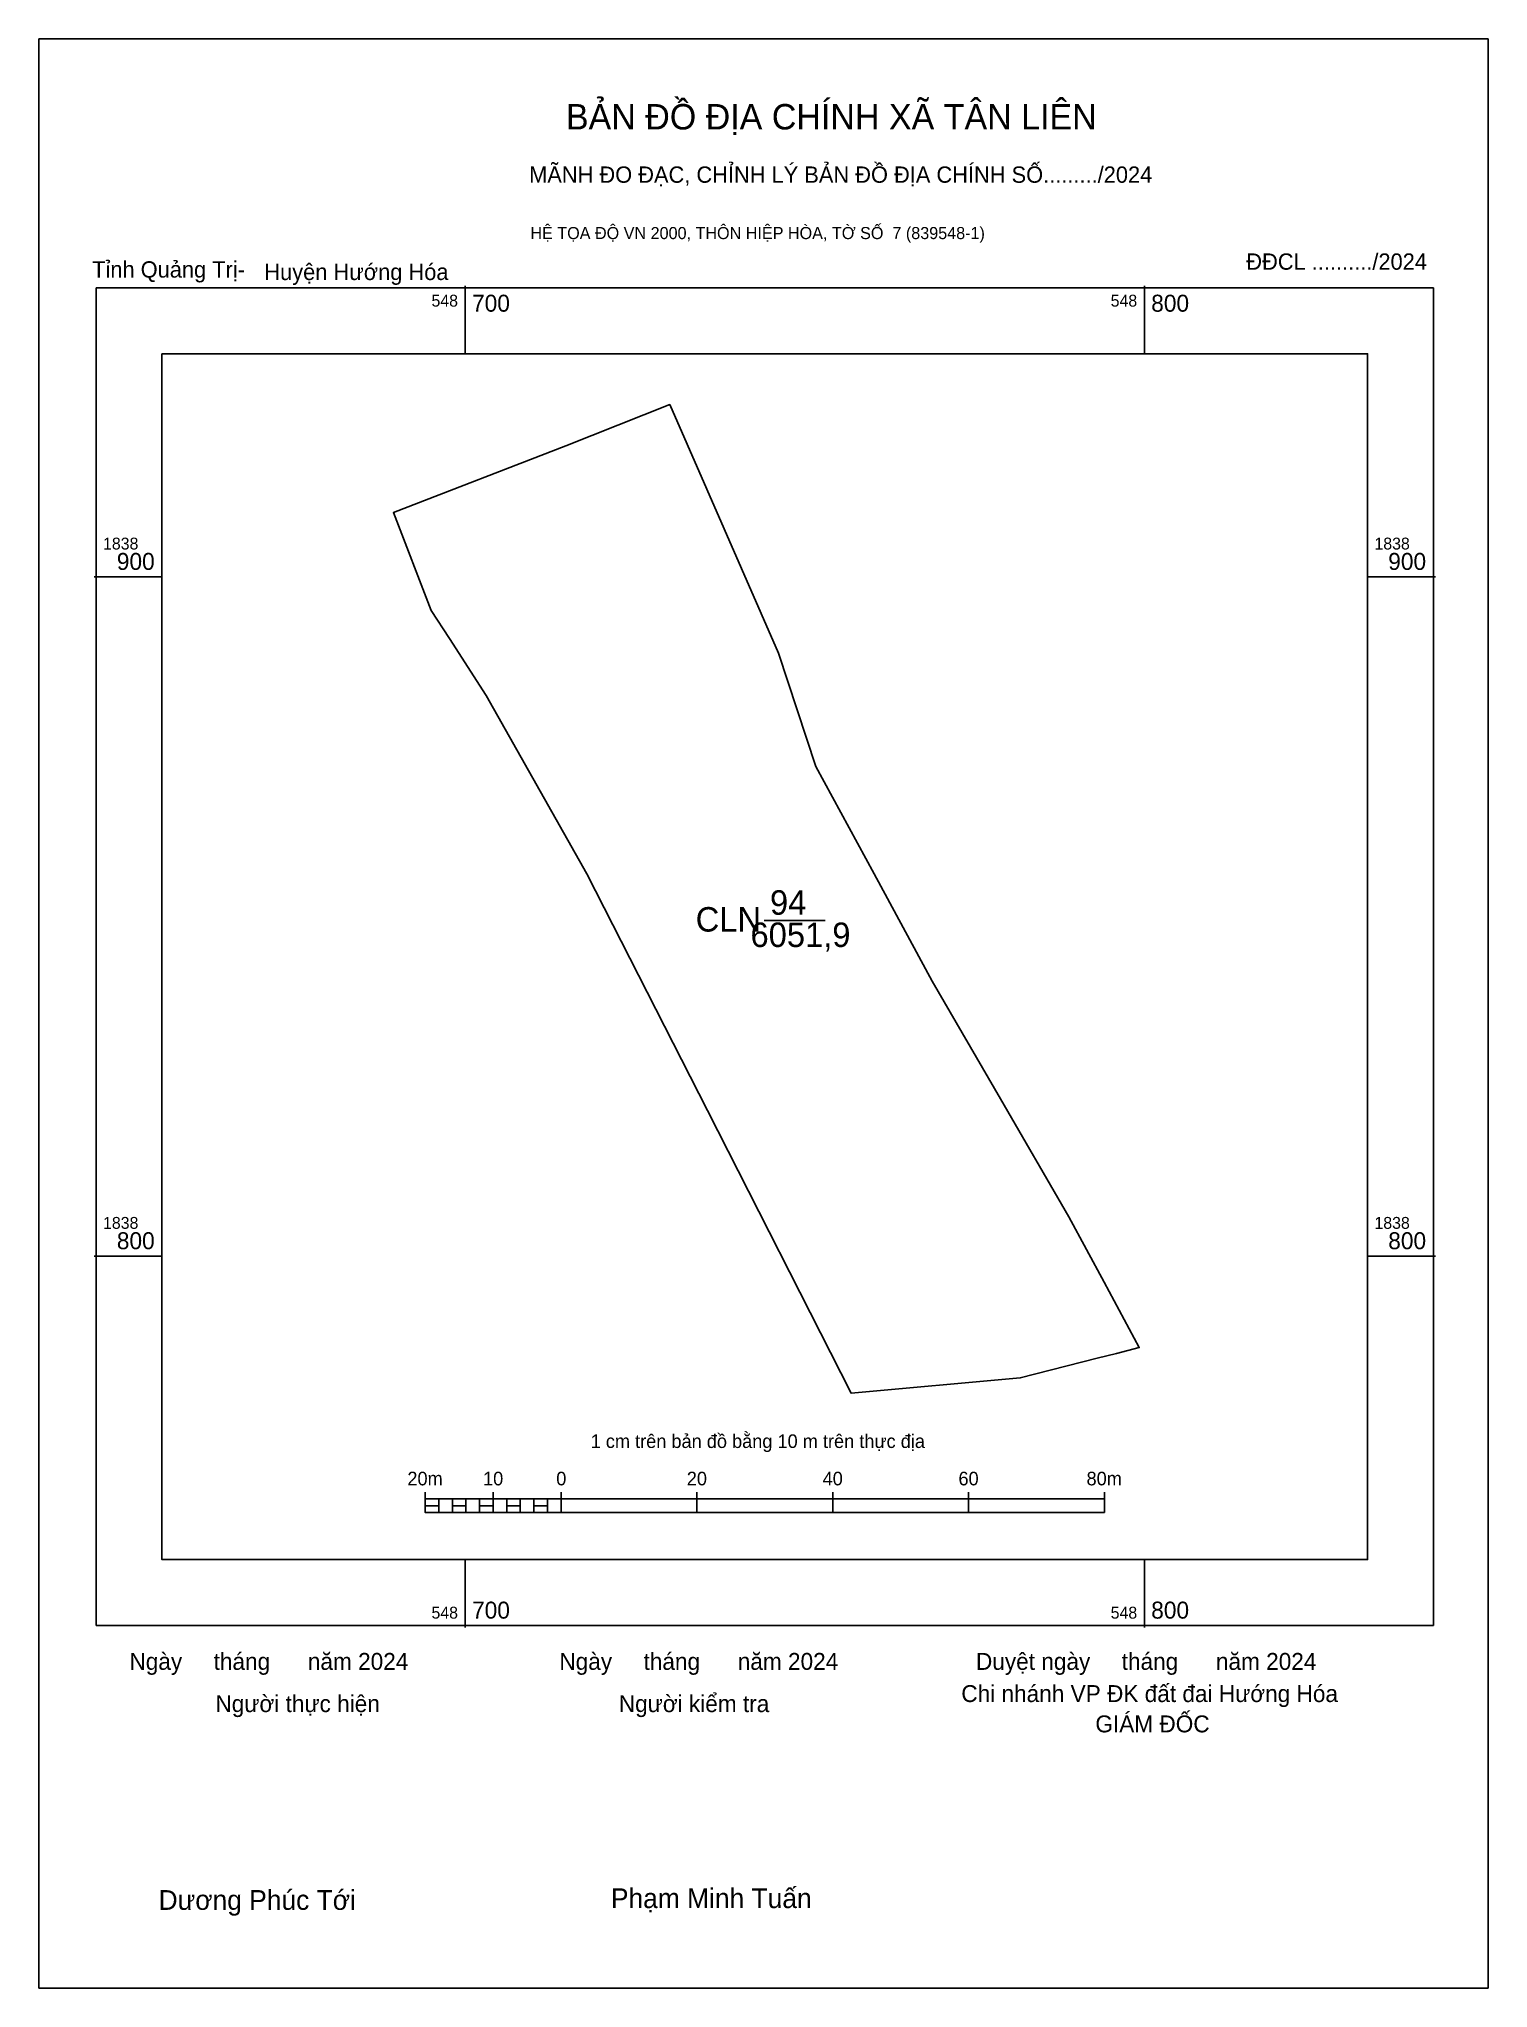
# Model space of a CAD drawing. Extents: x 548637 to 548851, y 1838692 to 1838979.
import ezdxf

# ---------------------------------------------------------------- set-up
doc = ezdxf.new("R2010")
doc.units = 0
for name, color, linetype in [('Level 10', 7, 'Continuous'), ('Level 15', 7, 'Continuous'), ('Level 62', 7, 'Continuous'), ('Level 63', 7, 'Continuous'), ('Level 9', 7, 'Continuous')]:
    doc.layers.add(name, color=color, linetype=linetype)

msp = doc.modelspace()

# ---------------------------------------------------------------- linework, layer by layer
at = {"layer": 'Level 10'}
msp.add_lwpolyline([(548695, 1838895.02), (548689.42, 1838909.43), (548714.83, 1838919.25), (548730.12, 1838925.34), (548746.12, 1838888.74), (548751.62, 1838872.07), (548760.19, 1838856.27), (548768.75, 1838840.47), (548778.81, 1838823.12), (548788.88, 1838805.78), (548794.06, 1838796.15), (548799.25, 1838786.51), (548795.88, 1838785.65), (548793.06, 1838784.94), (548781.73, 1838782.06), (548756.81, 1838779.81), (548735.66, 1838821.41), (548717.89, 1838856.26), (548703.09, 1838882.49), (548697.67, 1838890.88)], close=True, dxfattribs=at)
at = {"layer": 'Level 15'}
msp.add_line((548744, 1838849.39), (548752.99, 1838849.38), dxfattribs=at)
msp.add_lwpolyline([(548637.24, 1838979.16), (548850.59, 1838979.16), (548850.59, 1838692.24), (548637.24, 1838692.24)], close=True, dxfattribs=at)
at = {"layer": 'Level 62'}
msp.add_lwpolyline([(548655.35, 1838932.82), (548832.87, 1838932.82), (548832.87, 1838755.31), (548655.35, 1838755.31)], close=True, dxfattribs=at)
at = {"layer": 'Level 63'}
for p, q in [((548700, 1838942.82), (548700, 1838932.82)), ((548800, 1838942.82), (548800, 1838932.82)), ((548645.35, 1838900), (548655.35, 1838900)), ((548832.87, 1838900), (548842.87, 1838900)), ((548645.35, 1838800), (548655.35, 1838800)), ((548832.87, 1838800), (548842.87, 1838800)), ((548694.11, 1838765.24), (548694.11, 1838762.24)), ((548694.11, 1838764.24), (548794.11, 1838764.24)), ((548696.11, 1838764.24), (548696.11, 1838762.24)), ((548698.11, 1838764.24), (548698.11, 1838762.24)), ((548700.11, 1838764.24), (548700.11, 1838762.24)), ((548702.11, 1838764.24), (548702.11, 1838762.24)), ((548704.11, 1838765.24), (548704.11, 1838762.24)), ((548704.11, 1838764.24), (548704.11, 1838762.24)), ((548706.11, 1838764.24), (548706.11, 1838762.24)), ((548708.11, 1838764.24), (548708.11, 1838762.24)), ((548710.11, 1838764.24), (548710.11, 1838762.24)), ((548712.11, 1838764.24), (548712.11, 1838762.24)), ((548714.11, 1838765.24), (548714.11, 1838762.24)), ((548714.11, 1838764.24), (548714.11, 1838762.24)), ((548734.11, 1838765.24), (548734.11, 1838762.24)), ((548754.11, 1838765.24), (548754.11, 1838762.24)), ((548774.11, 1838765.24), (548774.11, 1838762.24)), ((548794.11, 1838765.24), (548794.11, 1838762.24)), ((548694.11, 1838762.24), (548794.11, 1838762.24)), ((548700, 1838755.31), (548700, 1838745.31)), ((548800, 1838755.31), (548800, 1838745.31))]:
    msp.add_line(p, q, dxfattribs=at)
for points in [[(548645.67, 1838942.51), (548842.55, 1838942.51), (548842.55, 1838745.62), (548645.67, 1838745.62)], [(548694.11, 1838763.24), (548696.11, 1838763.24), (548696.11, 1838762.24), (548694.11, 1838762.24)], [(548694.11, 1838763.24), (548696.11, 1838763.24), (548696.11, 1838762.24), (548694.11, 1838762.24)], [(548698.11, 1838763.24), (548700.11, 1838763.24), (548700.11, 1838762.24), (548698.11, 1838762.24)], [(548702.11, 1838763.24), (548704.11, 1838763.24), (548704.11, 1838762.24), (548702.11, 1838762.24)], [(548706.11, 1838763.24), (548708.11, 1838763.24), (548708.11, 1838762.24), (548706.11, 1838762.24)], [(548710.11, 1838763.24), (548712.11, 1838763.24), (548712.11, 1838762.24), (548710.11, 1838762.24)]]:
    msp.add_lwpolyline(points, close=True, dxfattribs=at)

# ---------------------------------------------------------------- texts
at = {"layer": 'Level 15'}
for s, p in [('94', (548744.87, 1838850.24)), ('CLN', (548733.93, 1838847.76)), ('6051,9', (548742, 1838845.49))]:
    msp.add_text(s, height=3.6, dxfattribs=at).set_placement(p)
at = {"layer": 'Level 63'}
for s, height, p in [('BẢN ĐỒ ĐỊA CHÍNH XÃ TÂN LIÊN', 3.7437, (548714.82, 1838965.84)), ('MÃNH ĐO ĐẠC, CHỈNH LÝ BẢN ĐỒ ĐỊA CHÍNH SỐ........./2024', 2.4022, (548709.41, 1838957.99)), ('HỆ TỌA ĐỘ VN 2000, THÔN HIỆP HÒA, TỜ SỐ  7 (839548-1)', 1.7782, (548709.59, 1838949.7)), ('548', 1.75, (548695.03, 1838939.76)), ('700', 2.5, (548701, 1838939.01)), ('548', 1.75, (548795.03, 1838939.76)), ('800', 2.5, (548801, 1838939.01)), ('1838', 1.75, (548646.67, 1838904)), ('1838', 1.75, (548833.87, 1838904)), ('900', 2.5, (548648.7, 1838901)), ('900', 2.5, (548835.9, 1838901)), ('1838', 1.75, (548646.67, 1838804)), ('800', 2.5, (548648.7, 1838801)), ('1838', 1.75, (548833.87, 1838804)), ('800', 2.5, (548835.9, 1838801)), ('1 cm trên bản đồ bằng 10 m trên thực địa', 2, (548718.47, 1838771.74)), ('20m', 2, (548691.48, 1838766.24)), ('10', 2, (548702.62, 1838766.24)), ('0', 2, (548713.4, 1838766.24)), ('20', 2, (548732.62, 1838766.24)), ('40', 2, (548752.62, 1838766.24)), ('60', 2, (548772.62, 1838766.24)), ('80m', 2, (548791.48, 1838766.24)), ('700', 2.5, (548701, 1838746.62)), ('800', 2.5, (548801, 1838746.62)), ('548', 1.75, (548695.03, 1838746.62)), ('548', 1.75, (548795.03, 1838746.62)), ('Ngày     tháng      năm 2024', 2.4883, (548650.56, 1838739.08)), ('Ngày     tháng      năm 2024', 2.4883, (548713.86, 1838739.08)), ('Duyệt ngày     tháng      năm 2024', 2.4883, (548775.2, 1838739.08)), ('Người thực hiện', 2.4883, (548663.22, 1838732.86)), ('Người kiểm tra', 2.4883, (548722.61, 1838732.86)), ('Chi nhánh VP ĐK đất đai Hướng Hóa', 2.4883, (548773.04, 1838734.34)), ('GIÁM ĐỐC', 2.488, (548792.78, 1838729.88)), ('Dương Phúc Tới', 2.9024, (548654.85, 1838703.75)), ('Phạm Minh Tuấn', 2.9024, (548721.45, 1838704.01))]:
    msp.add_text(s, height=height, dxfattribs=at).set_placement(p)
at = {"layer": 'Level 9'}
for s, p in [('ĐĐCL ........../2024', (548815, 1838945.19)), ('Tỉnh Quảng Trị-', (548645.07, 1838944.03)), ('Huyện Hướng Hóa', (548670.42, 1838943.67))]:
    msp.add_text(s, height=2.4022, dxfattribs=at).set_placement(p)

doc.saveas('drawing.dxf')
